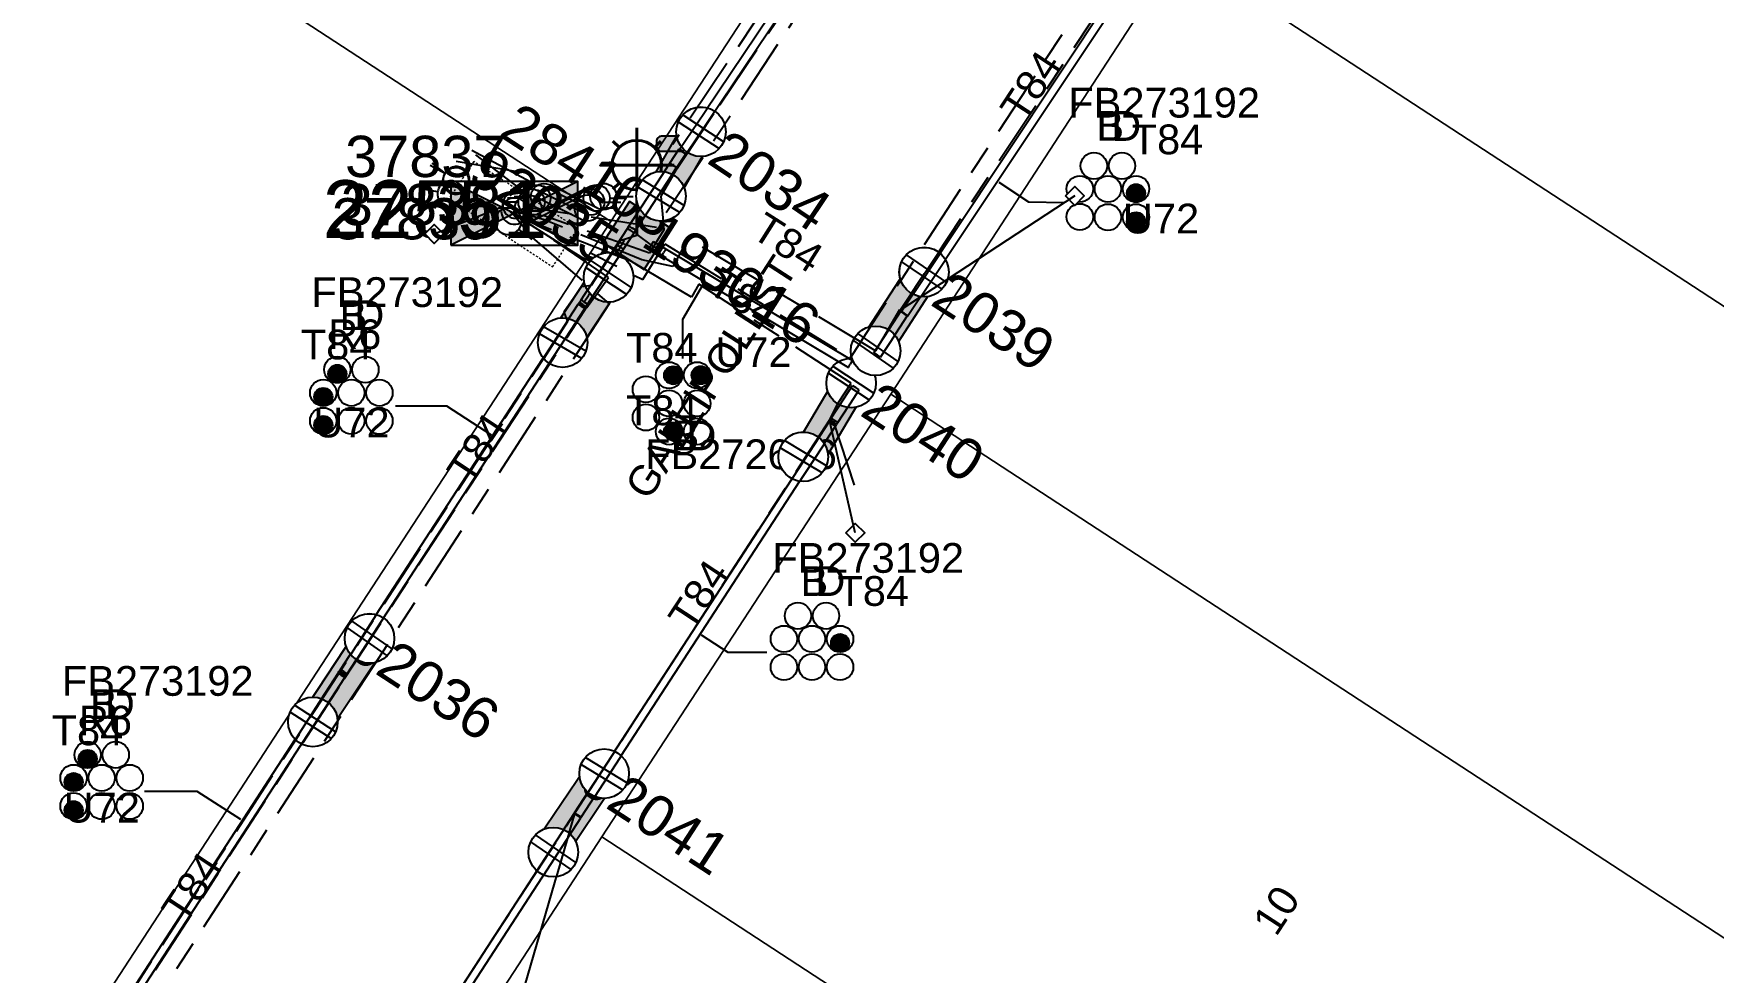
# Model space of a CAD drawing. Header units: metres. Extents: x 0 to 294317, y 0 to 6233398.
# Drawn here: x 293344.6 to 293446.3, y 6231552.4 to 6231609.2 of the extents above; entities that cross this region are included whole.
import ezdxf
from ezdxf.enums import TextEntityAlignment as Align

# ---------------------------------------------------------------- set-up
doc = ezdxf.new("R2010")
doc.units = ezdxf.units.M
for name, pattern in [('Cable Exist UG', [8.2, 4, -1.2, 1.8, -1.2]), ('HIDDEN', [0.375, 0.25, -0.125]), ('HIDDEN2', [0.1875, 0.125, -0.0625])]:
    doc.linetypes.add(name, pattern=pattern)
doc.layers.get('0').update_dxf_attribs({"color": 6})
for name, color, linetype in [('_User Miscellaneous2', 7, 'Continuous'), ('Duct_SP_EXT', 7, 'Continuous'), ('Equip_HV_EXT', 7, 'Continuous'), ('Equip_LV_EXT', 7, 'Continuous'), ('Equip_SL_EXT', 7, 'Continuous'), ('Equip_SP_SL_EXT', 7, 'Continuous'), ('Mains_HV_EXT', 7, 'Continuous'), ('Mains_LV_EXT', 7, 'Continuous'), ('Mains_SL_EXT', 7, 'Continuous'), ('Services_SP_EXT', 7, 'Continuous'), ('Sub_SP_EXT', 7, 'Continuous'), ('SupportsUG_SP_LV_EXT', 7, 'Continuous'), ('SupportsUG_SP_LV_SL_EXT', 7, 'Continuous'), ('Trench_SP_EXT', 7, 'Continuous')]:
    doc.layers.add(name, color=color, linetype=linetype)
for name, color, linetype, lineweight in [('Cadastre Buildings_SP_EXT', 9, 'Continuous', 5), ('Cadastre Land Parcels_SP_EXT', 9, 'Continuous', 5), ('Cadastre Other Property_SP_EXT', 9, 'HIDDEN', 5), ('Cadastre Roads_SP_EXT', 9, 'Continuous', 5)]:
    doc.layers.add(name, color=color, linetype=linetype, lineweight=lineweight)
doc.styles.add('COLUMN_LABEL', font='arial.ttf')
doc.styles.add('iecARIAL', font='arial.ttf', dxfattribs={"height": 2})
doc.styles.add('POLE_LABEL', font='arial.ttf')
doc.styles.get("Standard").update_dxf_attribs({"font": 'arial.ttf'})
doc.styles.add('SWITCH_LABEL', font='arial.ttf', dxfattribs={"height": 2.5})

# ---------------------------------------------------------------- blocks, each defined once
blk = doc.blocks.new('SUB_PADMOUNT_EXT')
for points in [[(0, 0), (-3.84, 1.92), (-3.84, -1.92)], [(0, 0), (3.84, 1.92), (3.84, -1.92)]]:
    blk.add_hatch(color=256).paths.add_polyline_path(points)
for p, q in [((3.84, 1.92), (-3.84, -1.92)), ((-3.84, 1.92), (3.84, -1.92))]:
    blk.add_line(p, q)
blk.add_lwpolyline([(-3.84, -1.92), (3.84, -1.92), (3.84, 1.92), (-3.84, 1.92)], close=True)
for tag, height, flags, p in [('ASSET_NUM', 3.5, 8, (2, 2)), ('STREET_CODE', 0.2, 9, (1.5, 0)), ('CONSTRUCTED_VOLTAGE', 0.2, 9, (1.5, -0.2)), ('OPERATING_VOLTAGE', 0.2, 9, (1.5, -0.6)), ('ORIENTATION', 0.2, 9, (1.5, -0.8)), ('OWNED_BY', 0.2, 9, (1.5, -1)), ('NO_PHASES', 0.2, 9, (1.5, -0.4)), ('OPERATED_BY', 0.2, 9, (1.5, -1.2)), ('SECONDARY_VOLTAGE', 0.2, 9, (1.5, -1.6)), ('STATE', 0.2, 9, (1.5, -1.8)), ('MAINTAINED_BY', 0.2, 9, (1.5, -1.4)), ('PARENT', 0.2, 9, (1.5, -2)), ('SUBSTATION_TYPE', 0.2, 9, (1.5, -2.2)), ('STREETNAME', 0.2, 9, (1.5, -3)), ('USAGE', 0.2, 9, (1.5, -2.4)), ('LEGEND', 0.2, 9, (1.5, -2.6)), ('LOCATION', 0.2, 9, (1.5, -2.8)), ('SUBURB', 0.2, 9, (1.5, -3.2)), ('Z', 0.2, 1, (1.5, -3.6)), ('NOTES', 0.2, 9, (1.5, -3.4))]:
    blk.add_attdef(tag, text='', height=height, dxfattribs=dict(flags=flags)).set_placement(p, align=Align.MIDDLE_LEFT)
blk = doc.blocks.new('COLUMN_EXT')
blk.add_hatch(color=256).paths.add_polyline_path([(-1.49, 1.48), (-1.49, -1.49), (1.48, -1.49), (1.48, 1.48)])
blk.add_lwpolyline([(-1.49, -1.49), (1.48, -1.49), (1.48, 1.48), (-1.49, 1.48)], close=True)
for tag, height, style, flags, p in [('ASSET_NUM', 2.5, 'COLUMN_LABEL', 8, (2, 2)), ('STRUCTURE_PLANT_NUMBER', 0.2, 'POLE_LABEL', 9, (1.81, 0.03)), ('STREET_CODE', 0.2, 'COLUMN_LABEL', 9, (1.81, -0.2))]:
    blk.add_attdef(tag, text='', height=height, dxfattribs=dict(style=style, flags=flags)).set_placement(p, align=Align.MIDDLE_LEFT)
at = {"flags": 9}
for tag, p in [('COLUMN_TYPE', (1.81, -0.4)), ('OWNED_BY', (1.81, -0.6)), ('STATE', (1.81, -0.8)), ('USAGE', (1.81, -1)), ('STREETNAME', (1.81, -1.6)), ('SUBURB', (1.81, -1.8)), ('LEGEND', (1.81, -1.2)), ('LOCATION', (1.81, -1.4)), ('NOTES', (1.81, -2))]:
    blk.add_attdef(tag, text='', height=0.2, dxfattribs=at).set_placement(p, align=Align.MIDDLE_LEFT)
at = {"flags": 1}
blk.add_attdef('Z', (1.81, -2.35), '', height=0.2, dxfattribs=at)
blk = doc.blocks.new('PILLAR_EXT')
blk.add_hatch(color=256).paths.add_polyline_path([(-2.475, 0.99), (-2.475, -0.99), (2.475, -0.99), (2.475, 0.99)])
blk.add_lwpolyline([(-2.475, -0.99), (2.475, -0.99), (2.475, 0.99), (-2.475, 0.99)], close=True)
at = {"style": 'iecARIAL', "flags": 8}
blk.add_attdef('ASSET_NUM', (1.5, 3.5), '', height=2.5, dxfattribs=at)
for tag, p, flags in [('OWNED_BY', (0, -0.2), 9), ('STATE', (0, -0.4), 9), ('SUPPORT_TYPE', (0, -0.6), 9), ('USAGE', (0, -0.8), 9), ('LEGEND', (0, -1), 9), ('LOCATION', (0, -1.2), 9), ('STREETNAME', (0, -1.8), 9), ('SUBURB', (0, -2), 1), ('NOTES', (0, -1.4), 9), ('PARENT', (0, -1.6), 9)]:
    blk.add_attdef(tag, p, '', height=0.2, dxfattribs=dict(flags=flags))
blk = doc.blocks.new('DUCT_EXT')
blk.add_circle((0, 0.8), 0.8)
at = {"flags": 1}
blk.add_attdef('Z', (0, 0), '', height=0.2, dxfattribs=at)
at = {"flags": 9}
for tag, p in [('DUCT_CODE', (0, 0)), ('XSECT_TYPE', (0, -0.2)), ('STATE', (0, -0.6)), ('FB_REFERENCE', (0, -0.4)), ('NOTES', (0, -0.8))]:
    blk.add_attdef(tag, text='', height=0.2, dxfattribs=at).set_placement(p, align=Align.MIDDLE_LEFT)
blk = doc.blocks.new('SL_LANTERN_EXT')
at = {"lineweight": 40}
for p, q in [((0, 1.97), (0, 6.47)), ((-1.46, 5.68), (-1.06, 5.28)), ((1.46, 5.68), (1.06, 5.28)), ((-2.25, 4.22), (2.25, 4.22)), ((-1.46, 2.76), (-1.06, 3.16)), ((1.46, 2.76), (1.06, 3.16)), ((0, 0), (0, 2.72))]:
    blk.add_line(p, q, dxfattribs=at)
blk.add_circle((0, 4.22), 1.5, dxfattribs=at)
at = {"style": 'iecARIAL', "flags": 8}
blk.add_attdef('ASSET_NUM', (1.5, 1.5), '', height=2.5, dxfattribs=at)
for tag, p, height, flags in [('CONSTRUCTED_VOLTAGE', (0.98, -0.65), 0.2, 9), ('CONTROL_TYPE', (0.98, -0.85), 0.2, 9), ('LANTERN_PURPOSE', (0.98, -1.05), 0.2, 9), ('LNUMBER', (2.18, -3.25), 2.5, 8), ('OPERATING_VOLTAGE', (0.98, -1.65), 0.2, 9), ('ORIENTATION', (0.98, -1.85), 0.2, 9), ('OWNED_BY', (0.98, -2.05), 0.2, 9), ('LANTERN_TYPE', (0.98, -1.25), 0.2, 9), ('NO_PHASES', (0.98, -1.45), 0.2, 9), ('STATE', (0.98, -2.25), 0.2, 9), ('USAGE', (0.98, -2.45), 0.2, 9), ('CEXIST', (0.98, -2.65), 0.2, 9), ('CNEW', (0.98, -2.85), 0.2, 9), ('CNUMBER', (0.98, -3.05), 0.2, 9), ('CREMOVE', (0.98, -3.25), 0.2, 9), ('CREPLACE', (0.98, -3.45), 0.2, 9), ('LKINGHEIGHT', (0.98, -3.65), 0.2, 9), ('LBRACKET', (0.98, -3.85), 0.2, 9), ('LBRACKETVOCAB', (0.98, -4.05), 0.2, 9), ('LCATEGORY', (0.98, -4.25), 0.2, 9), ('LCHARGE1', (0.98, -4.45), 0.2, 9), ('LCHARGE1PERCENT', (0.98, -4.65), 0.2, 9), ('LCHARGE2', (0.98, -4.85), 0.2, 9), ('LCHARGE2PERCENT', (0.98, -5.05), 0.2, 9), ('LCHARGE3', (0.98, -5.25), 0.2, 9), ('LCHARGE3PERCENT', (0.98, -5.45), 0.2, 9), ('LEXIST', (0.98, -5.65), 0.2, 9), ('LLAMP', (0.98, -5.85), 0.2, 9), ('LLAMPVOCAB', (0.98, -6.05), 0.2, 9), ('LMAST', (0.98, -6.25), 0.2, 9), ('LMASTVOCAB', (0.98, -6.45), 0.2, 9), ('LNEW', (0.98, -6.65), 0.2, 9), ('LANTNUMBER', (0.98, -6.85), 0.2, 9), ('LOUTREACH', (0.98, -7.25), 0.2, 9), ('LOUTREACHVOCAB', (0.98, -7.45), 0.2, 9), ('LRATECODE', (0.98, -7.65), 0.2, 9), ('LREMOVE', (0.98, -7.85), 0.2, 9), ('LREPLACE', (0.98, -8.05), 0.2, 9), ('LTYPE', (0.98, -8.25), 0.2, 9), ('STREETNAME', (0.98, -9.25), 0.2, 9), ('LTYPEVOCAB', (0.98, -8.45), 0.2, 9), ('LEGEND', (0.98, -8.65), 0.2, 9), ('LOCATION', (0.98, -8.85), 0.2, 9), ('NOTES', (0.98, -9.05), 0.2, 9), ('SUBURB', (0.98, -9.45), 0.2, 1)]:
    blk.add_attdef(tag, p, '', height=height, dxfattribs=dict(flags=flags))
blk = doc.blocks.new('CCP_EXT')
at = {"flags": 9}
for tag, p in [('STATE', (0, -1.8)), ('USAGE', (0, -1.2)), ('LEGEND', (0, -1.4)), ('LIFE_SUPPORT', (0, -1.6)), ('NOTES', (0, -2))]:
    blk.add_attdef(tag, text='', height=0.2, dxfattribs=at).set_placement(p, align=Align.MIDDLE_LEFT)
blk.add_wipeout([(0, 0.57), (0.57, 0), (0, -0.57), (-0.57, 0)])
blk.add_lwpolyline([(-0.57, 0), (0, 0.57), (0.57, 0), (0, -0.57), (-0.57, 0)])
at = {"flags": 1}
blk.add_attdef('Z', (0, 0), '', height=0.2, dxfattribs=at)
at = {"flags": 9}
for tag, p in [('CCP_TYPE', (0, 0)), ('CONSTRUCTED_VOLTAGE', (0, -0.2)), ('OPERATING_VOLTAGE', (0, -0.6)), ('ORIENTATION', (0, -0.8)), ('OWNED_BY', (0, -1)), ('NO_PHASES', (0, -0.4))]:
    blk.add_attdef(tag, text='', height=0.2, dxfattribs=at).set_placement(p, align=Align.MIDDLE_LEFT)
blk = doc.blocks.new('SL_STJ_EXT')
h = blk.add_hatch(color=256)
edge = h.paths.add_edge_path()
edge.add_ellipse((-0.59, 0.13), major_axis=(0.226, 0.226), ratio=1, start_angle=45, end_angle=135)
edge.add_line((-0.91, 0.13), (-0.91, -0.13))
edge.add_ellipse((-0.59, -0.13), major_axis=(0.226, 0.226), ratio=1, start_angle=135, end_angle=225)
edge.add_line((-0.59, -0.45), (0.59, -0.45))
edge.add_ellipse((0.59, -0.13), major_axis=(-0.226, 0.226), ratio=1, start_angle=135, end_angle=225)
edge.add_line((0.91, -0.13), (0.91, 0.13))
edge.add_ellipse((0.59, 0.13), major_axis=(-0.226, 0.226), ratio=1, start_angle=225, end_angle=315)
edge.add_line((0.59, 0.45), (-0.59, 0.45))
blk.add_lwpolyline([(-0.91, 0.13), (-0.91, -0.13, 0.414214), (-0.59, -0.45), (0.59, -0.45, 0.414214), (0.91, -0.13), (0.91, 0.13, 0.414214), (0.59, 0.45), (-0.59, 0.45, 0.414214)], format="xyb", close=True)
at = {"flags": 1}
blk.add_attdef('Z', (0, 0), '', height=0.2, dxfattribs=at)
at = {"flags": 9}
for tag, p in [('ORIENTATION', (0, 0)), ('USAGE', (0, -0.2)), ('LEGEND', (0, -0.4)), ('NOTES', (0, -0.6))]:
    blk.add_attdef(tag, text='', height=0.2, dxfattribs=at).set_placement(p, align=Align.MIDDLE_LEFT)
blk = doc.blocks.new('LV_UG_LINKS_CLOSED_EXT')
blk.add_wipeout([(-1.06, 1.06), (-1.18, 0.92), (-1.29, 0.76), (-1.37, 0.59), (-1.43, 0.42), (-1.48, 0.23), (-1.49, 0.05), (-1.49, -0.14), (-1.46, -0.33), (-1.41, -0.51), (-1.33, -0.68), (-1.24, -0.84), (-1.12, -0.99), (-0.99, -1.12), (-0.84, -1.24), (-0.68, -1.33), (-0.51, -1.41), (-0.33, -1.46), (-0.14, -1.49), (0.05, -1.49), (0.23, -1.48), (0.42, -1.43), (0.59, -1.37), (0.76, -1.29), (0.92, -1.18), (1.06, -1.06), (1.18, -0.92), (1.29, -0.76), (1.37, -0.59), (1.43, -0.42), (1.48, -0.23), (1.49, -0.05), (1.49, 0.14), (1.46, 0.33), (1.41, 0.51), (1.33, 0.68), (1.24, 0.84), (1.12, 0.99), (0.99, 1.12), (0.84, 1.24), (0.68, 1.33), (0.51, 1.41), (0.33, 1.46), (0.14, 1.49), (-0.05, 1.49), (-0.23, 1.48), (-0.42, 1.43), (-0.59, 1.37), (-0.76, 1.29), (-0.92, 1.18)])
for p, q in [((-0.25, -1.48), (-0.25, 1.48)), ((0.25, -1.48), (0.25, 1.48))]:
    blk.add_line(p, q)
blk.add_circle((0, 0), 1.5)
at = {"flags": 9}
for tag, p in [('ACTUAL_STATUS', (0, 0)), ('CONSTRUCTED_VOLTAGE', (0, -0.2)), ('OPERATING_VOLTAGE', (0, -0.6)), ('ORIENTATION', (0, -0.8)), ('STATE', (0, -1)), ('NO_PHASES', (0, -0.4)), ('SWITCH_TYPE', (0, -1.2)), ('USAGE', (0, -1.4)), ('NOTES', (0, -1.6))]:
    blk.add_attdef(tag, text='', height=0.2, dxfattribs=at).set_placement(p, align=Align.MIDDLE_LEFT)
at = {"flags": 1}
blk.add_attdef('Z', (0, 0), '', height=0.2, dxfattribs=at)
blk = doc.blocks.new('LV_UG_DFUSE_CLOSED_EXT')
for points in [[(1, 0), (0, 0)], [(5.04, 0.73), (2.16, -0.72)], [(5.05, -0.71), (2.16, 0.72)], [(6.2, 0.01), (7.2, 0.01)]]:
    blk.add_lwpolyline(points)
for centre in [(1.8, 0), (5.4, 0.01)]:
    blk.add_circle(centre, 0.8)
at = {"flags": 9}
for tag, p in [('ACTUAL_STATUS', (0, 0)), ('CONSTRUCTED_VOLTAGE', (0, -0.2)), ('OPERATING_VOLTAGE', (0, -0.6)), ('ORIENTATION', (0, -0.8)), ('STATE', (0, -1)), ('NO_PHASES', (0, -0.4)), ('SWITCH_TYPE', (0, -1.2)), ('USAGE', (0, -1.4)), ('NOTES', (0, -1.6))]:
    blk.add_attdef(tag, text='', height=0.2, dxfattribs=at).set_placement(p, align=Align.MIDDLE_LEFT)
at = {"flags": 1}
blk.add_attdef('Z', (0, 0), '', height=0.2, dxfattribs=at)
blk = doc.blocks.new('SWG_HOLEC_SU_EXT')
blk.add_line((1.8, -2), (5.8, -2))
for points in [[(1, 0), (0, 0)], [(6.6, 0), (7.6, 0)]]:
    blk.add_lwpolyline(points)
for points in [[(1.8, -0.8, 1), (1.8, 0.8, 1)], [(5.8, -0.8, 1), (5.8, 0.8, 1)]]:
    blk.add_lwpolyline(points, format="xyb", close=True)
at = {"style": 'SWITCH_LABEL', "flags": 8}
blk.add_attdef('ASSET_NUM', text='', height=2.5, rotation=179.9544, dxfattribs=at).set_placement((-2.4, 0), align=Align.MIDDLE_LEFT)
at = {"flags": 1}
blk.add_attdef('Z', (0, 0), '', height=0.2, dxfattribs=at)
at = {"flags": 9}
for tag, p in [('ACTUAL_STATUS', (0, -0.4)), ('CONSTRUCTED_VOLTAGE', (0, -0.6)), ('OPERATING_VOLTAGE', (0, -1)), ('NO_PHASES', (0, -0.8)), ('ORIENTATION', (0, -1.2)), ('OWNED_BY', (0, -1.4)), ('STATE', (0, -1.8)), ('SWITCH_TYPE', (0, -2)), ('PARENT', (0, -1.6)), ('STREETNAME', (0, -2.6)), ('SUBURB', (0, -2.8)), ('USAGE', (0, -2.2)), ('LOCATION', (0, -2.4)), ('NOTES', (0, -3))]:
    blk.add_attdef(tag, text='', height=0.2, dxfattribs=at).set_placement(p, align=Align.MIDDLE_LEFT)
at = {"style": 'SWITCH_LABEL', "flags": 9}
blk.add_attdef('STREET_CODE', text='', height=0.2, dxfattribs=at).set_placement((0, -0.2), align=Align.MIDDLE_LEFT)
blk = doc.blocks.new('CABLE_LARGE_EXT')
h = blk.add_hatch(color=256)
edge = h.paths.add_edge_path()
edge.add_arc((0, 0.55), 0.55, 0, 360)
blk.add_circle((0, 0.55), 0.55)
at = {"flags": 1}
blk.add_attdef('Z', (0, 0), '', height=0.2, dxfattribs=at)
at = {"flags": 9}
for tag, p in [('COND_CODE', (0, 0)), ('STATE', (0, -0.4)), ('XSECT_SIZE', (0, -0.6)), ('FB_REFERENCE', (0, -0.2)), ('NOTES', (0, -0.8))]:
    blk.add_attdef(tag, text='', height=0.2, dxfattribs=at).set_placement(p, align=Align.MIDDLE_LEFT)

msp = doc.modelspace()

# ---------------------------------------------------------------- linework, layer by layer
at = {"layer": 'Cadastre Buildings_SP_EXT', "linetype": 'Continuous'}
msp.add_lwpolyline([(293361.51, 6231533.82), (293413.85, 6231499.67), (293419.86, 6231508.88), (293431.33, 6231526.47), (293378.99, 6231560.63), (293361.51, 6231533.82)], close=True, dxfattribs=at)
at = {"layer": 'Cadastre Land Parcels_SP_EXT', "linetype": 'Continuous'}
msp.add_lwpolyline([(293268.5, 6231736.29), (293220.91, 6231663.33), (293309.79, 6231605.38), (293327.15, 6231632.02), (293379.54, 6231597.86), (293397.02, 6231624.66), (293344.63, 6231658.82), (293344.63, 6231658.82), (293371.87, 6231700.6)], dxfattribs=at)
for points in [[(293493.78, 6231622.19), (293451.49, 6231649.78), (293434.88, 6231646.29), (293413.96, 6231614.23), (293466.3, 6231580.07), (293493.78, 6231622.19)], [(293292.2, 6231578.41), (293344.57, 6231544.26), (293362.05, 6231571.06), (293379.54, 6231597.86), (293327.15, 6231632.02), (293309.79, 6231605.38), (293292.2, 6231578.41)], [(293378.99, 6231560.63), (293431.33, 6231526.47), (293443.35, 6231544.9), (293448.82, 6231553.27), (293396.48, 6231587.42), (293378.99, 6231560.63)]]:
    msp.add_lwpolyline(points, close=True, dxfattribs=at)
at = {"layer": 'Duct_SP_EXT'}
for p, q in [((293382.1, 6231596.65), (293382.88, 6231596.19)), ((293382.63, 6231595.77), (293382.75, 6231595.98)), ((293382.63, 6231595.77), (293382.75, 6231595.98)), ((293382.88, 6231596.19), (293382.75, 6231595.98)), ((293382.88, 6231596.19), (293382.75, 6231595.98))]:
    msp.add_line(p, q, dxfattribs=at)
for points in [[(293383.89, 6231589.58), (293383.89, 6231591.96), (293385.15, 6231594.09)], [(293366.5, 6231586.72), (293369.58, 6231586.72), (293372.29, 6231584.96)], [(293388.98, 6231571.78), (293386.63, 6231571.78), (293385.02, 6231572.83)], [(293351.32, 6231563.4), (293354.48, 6231563.4), (293357.13, 6231561.7)]]:
    msp.add_lwpolyline(points, dxfattribs=at)
at = {"layer": 'Trench_SP_EXT', "linetype": 'Cable Exist UG'}
for points in [[(293373.44, 6231598.45), (293377.7, 6231595.75), (293377.7, 6231595.75, -0.372459), (293378.18, 6231593.37), (293378.18, 6231593.37), (293377.93, 6231592.99)], [(293376.79, 6231596.3), (293377.7, 6231595.75), (293377.7, 6231595.75, 0.451865), (293380.16, 6231596.42), (293380.16, 6231596.42), (293380.28, 6231596.6), (293380.36, 6231596.73)], [(293393.61, 6231589.49), (293394.03, 6231589.24), (293394.03, 6231589.24, 0.379335), (293395.62, 6231589.73), (293395.62, 6231589.73), (293395.81, 6231590.03), (293395.9, 6231590.16)], [(293394.17, 6231587.5), (293394.37, 6231587.81), (293394.37, 6231587.81, 0.391291), (293393.99, 6231589.27), (293393.99, 6231589.27), (293393.61, 6231589.49)]]:
    msp.add_lwpolyline(points, format="xyb", dxfattribs=at)
for points in [[(293381.1, 6231597.07), (293381.98, 6231596.44), (293382.33, 6231596.24)], [(293393.01, 6231585.72), (293394.5, 6231581.16)]]:
    msp.add_lwpolyline(points, dxfattribs=at)

# ---------------------------------------------------------------- block references
at = {"layer": 'Duct_SP_EXT'}
for name, p in [('DUCT_EXT', (293408.77, 6231600.43)), ('DUCT_EXT', (293410.47, 6231600.43)), ('DUCT_EXT', (293407.92, 6231599.03)), ('DUCT_EXT', (293409.62, 6231599.03)), ('DUCT_EXT', (293411.32, 6231599.03)), ('CABLE_LARGE_EXT', (293411.32, 6231599.03)), ('DUCT_EXT', (293407.92, 6231597.34)), ('DUCT_EXT', (293409.62, 6231597.32)), ('DUCT_EXT', (293411.32, 6231597.32)), ('CABLE_LARGE_EXT', (293411.32, 6231597.32)), ('DUCT_EXT', (293362.98, 6231588.1)), ('DUCT_EXT', (293364.68, 6231588.1)), ('CABLE_LARGE_EXT', (293362.98, 6231588.1)), ('DUCT_EXT', (293362.13, 6231586.7)), ('CABLE_LARGE_EXT', (293362.13, 6231586.7)), ('DUCT_EXT', (293363.83, 6231586.7)), ('DUCT_EXT', (293365.53, 6231586.7)), ('DUCT_EXT', (293362.13, 6231585)), ('DUCT_EXT', (293363.83, 6231585)), ('DUCT_EXT', (293365.53, 6231585)), ('CABLE_LARGE_EXT', (293362.13, 6231585)), ('DUCT_EXT', (293390.86, 6231573.21)), ('DUCT_EXT', (293392.56, 6231573.21)), ('DUCT_EXT', (293390.01, 6231571.81)), ('DUCT_EXT', (293391.71, 6231571.81)), ('DUCT_EXT', (293393.41, 6231571.81)), ('CABLE_LARGE_EXT', (293393.41, 6231571.81)), ('DUCT_EXT', (293390.01, 6231570.11)), ('DUCT_EXT', (293391.71, 6231570.11)), ('DUCT_EXT', (293393.41, 6231570.11)), ('DUCT_EXT', (293347.87, 6231564.8)), ('DUCT_EXT', (293349.57, 6231564.8)), ('CABLE_LARGE_EXT', (293347.87, 6231564.8)), ('DUCT_EXT', (293347.02, 6231563.4)), ('CABLE_LARGE_EXT', (293347.02, 6231563.4)), ('DUCT_EXT', (293348.72, 6231563.4)), ('DUCT_EXT', (293350.42, 6231563.4)), ('DUCT_EXT', (293347.02, 6231561.7)), ('DUCT_EXT', (293348.72, 6231561.7)), ('DUCT_EXT', (293350.42, 6231561.7)), ('CABLE_LARGE_EXT', (293347.02, 6231561.7))]:
    msp.add_blockref(name, p, dxfattribs=at)
at = {"layer": 'Duct_SP_EXT', "rotation": 90}
for name, p in [('DUCT_EXT', (293383.86, 6231588.56)), ('CABLE_LARGE_EXT', (293383.86, 6231588.56)), ('DUCT_EXT', (293385.56, 6231588.56)), ('CABLE_LARGE_EXT', (293385.52, 6231588.57)), ('DUCT_EXT', (293382.46, 6231587.71)), ('DUCT_EXT', (293383.86, 6231586.86)), ('DUCT_EXT', (293385.56, 6231586.86)), ('DUCT_EXT', (293382.46, 6231586.01)), ('DUCT_EXT', (293383.86, 6231585.16)), ('CABLE_LARGE_EXT', (293383.86, 6231585.16)), ('DUCT_EXT', (293385.56, 6231585.16))]:
    msp.add_blockref(name, p, dxfattribs=at)
at = {"layer": 'Equip_LV_EXT'}
msp.add_blockref('LV_UG_DFUSE_CLOSED_EXT', (293372.73, 6231598.67), dxfattribs=at)
at = {"layer": 'Equip_SL_EXT'}
msp.add_blockref('SL_STJ_EXT', (293383.2, 6231602.57), dxfattribs=at)
at = {"layer": 'Equip_SP_SL_EXT'}
ref = msp.add_blockref('SL_LANTERN_EXT', (293381.11, 6231597.05), dxfattribs=at)
ref.add_attrib('ASSET_NUM', '193016', dxfattribs={"layer": '0', "height": 2.5, "rotation": 327.6644, "style": 'iecARIAL'}).set_placement((293382.61, 6231598.55), align=Align.TOP_LEFT)
at = {"layer": 'Sub_SP_EXT'}
ref = msp.add_blockref('SUB_PADMOUNT_EXT', (293373.69, 6231598.36), dxfattribs=at)
ref.add_attrib('ASSET_NUM', '22551', dxfattribs={"layer": '0', "height": 3.5}).set_placement((293375.69, 6231598.61), align=Align.MIDDLE_RIGHT)
at = {"layer": 'SupportsUG_SP_LV_EXT'}
ref = msp.add_blockref('PILLAR_EXT', (293383.54, 6231601.11), dxfattribs=dict(at, rotation=60.21992320604358))
ref.add_attrib('ASSET_NUM', '92034', dxfattribs={"layer": '0', "height": 2.5, "rotation": 326.1719, "style": 'iecARIAL'}).set_placement((293385.04, 6231604.61), align=Align.TOP_LEFT)
ref = msp.add_blockref('PILLAR_EXT', (293378.09, 6231592.65), dxfattribs=dict(at, rotation=56.64893338847886))
ref.add_attrib('ASSET_NUM', '92035', dxfattribs={"layer": '0', "height": 2.5, "rotation": 327.0783, "style": 'iecARIAL'}).set_placement((293379.59, 6231596.15), align=Align.MIDDLE_RIGHT)
ref = msp.add_blockref('PILLAR_EXT', (293397.01, 6231592.52), dxfattribs=dict(at, rotation=57.03405449888915))
ref.add_attrib('ASSET_NUM', '92039', dxfattribs={"layer": '0', "height": 2.5, "rotation": 327.1596, "style": 'iecARIAL'}).set_placement((293398.51, 6231596.02), align=Align.TOP_LEFT)
ref = msp.add_blockref('PILLAR_EXT', (293392.76, 6231585.84), dxfattribs=dict(at, rotation=59.37543385760299))
ref.add_attrib('ASSET_NUM', '92040', dxfattribs={"layer": '0', "height": 2.5, "rotation": 326.9761, "style": 'iecARIAL'}).set_placement((293394.26, 6231589.34), align=Align.TOP_LEFT)
ref = msp.add_blockref('PILLAR_EXT', (293363.42, 6231570.22), dxfattribs=dict(at, rotation=56.49283905100076))
ref.add_attrib('ASSET_NUM', '92036', dxfattribs={"layer": '0', "height": 2.5, "rotation": 326.8738, "style": 'iecARIAL'}).set_placement((293364.92, 6231573.72), align=Align.TOP_LEFT)
ref = msp.add_blockref('PILLAR_EXT', (293377.37, 6231562.1), dxfattribs=dict(at, rotation=55.99527835311954))
ref.add_attrib('ASSET_NUM', '92041', dxfattribs={"layer": '0', "height": 2.5, "rotation": 326.9479, "style": 'iecARIAL'}).set_placement((293378.87, 6231565.6), align=Align.TOP_LEFT)
at = {"layer": 'SupportsUG_SP_LV_SL_EXT'}
ref = msp.add_blockref('COLUMN_EXT', (293381.11, 6231597.02), dxfattribs=dict(at, rotation=327.2007285687376))
ref.add_attrib('ASSET_NUM', '284103', dxfattribs={"layer": '0', "height": 2.5, "rotation": 326.9483, "style": 'COLUMN_LABEL'}).set_placement((293383.11, 6231597.77), align=Align.MIDDLE_RIGHT)

# ---------------------------------------------------------------- texts
at = {"layer": '_User Miscellaneous2'}
for s, p in [('FB273192', (293407.22, 6231604.15)), ('B', (293408.92, 6231602.75)), ('D', (293409.82, 6231602.74)), ('T84', (293411.06, 6231601.93)), ('U72', (293410.53, 6231597.14)), ('FB273192', (293361.41, 6231592.69)), ('B', (293363.11, 6231591.29)), ('D', (293364.01, 6231591.29)), ('R6', (293362.43, 6231590.14)), ('T84', (293360.77, 6231589.52)), ('T84', (293380.45, 6231589.32)), ('U72', (293385.86, 6231589.06)), ('U72', (293361.53, 6231584.8)), ('T84', (293380.45, 6231585.54)), ('B', (293383.21, 6231584.02)), ('D', (293384.11, 6231584.02)), ('FB272666', (293381.61, 6231582.88)), ('FB273192', (293389.31, 6231576.61)), ('B', (293391.01, 6231575.21)), ('D', (293391.91, 6231575.21)), ('T84', (293393.25, 6231574.61)), ('FB273192', (293346.31, 6231569.17)), ('B', (293348.01, 6231567.77)), ('D', (293348.91, 6231567.77)), ('R6', (293347.34, 6231566.77)), ('T84', (293345.69, 6231566.18)), ('U72', (293346.42, 6231561.5))]:
    msp.add_text(s, height=1.8, dxfattribs=at).set_placement(p)
at = {"layer": 'Cadastre Land Parcels_SP_EXT'}
msp.add_text('10', height=1.8, rotation=56.94, dxfattribs=at).set_placement((293419.8, 6231554.54))
at = {"layer": 'Cadastre Roads_SP_EXT'}
msp.add_text('GALLIPOLI ST', height=1.8, rotation=57.1547, dxfattribs=at).set_placement((293381.81, 6231580.91))
at = {"layer": 'Mains_LV_EXT'}
for rotation, p in [(56.7698, (293404.51, 6231603.76)), (327.621, (293387.94, 6231596.98)), (327.5198, (293385.28, 6231593.65)), (56.5477, (293371.02, 6231581.82)), (56.6661, (293384.42, 6231572.97)), (56.5477, (293353.75, 6231555.28))]:
    msp.add_text('T84', height=1.8, rotation=rotation, dxfattribs=at).set_placement(p)

# ---------------------------------------------------------------- next in the draw order: block references
at = {"layer": 'Services_SP_EXT'}
for p in [(293407.62, 6231599.41), (293368.84, 6231597.11), (293394.33, 6231579.03)]:
    msp.add_blockref('CCP_EXT', p, dxfattribs=at)

# ---------------------------------------------------------------- next in the draw order: linework, layer by layer
at = {"layer": 'Cadastre Buildings_SP_EXT', "linetype": 'Continuous'}
msp.add_lwpolyline([(293396.48, 6231587.42), (293448.82, 6231553.27), (293466.3, 6231580.07), (293413.96, 6231614.23), (293396.48, 6231587.42)], close=True, dxfattribs=at)
at = {"layer": 'Cadastre Other Property_SP_EXT', "linetype": 'HIDDEN2'}
msp.add_lwpolyline([(293377.54, 6231597.43), (293371.24, 6231601.49), (293369.75, 6231599.26), (293376.01, 6231595.12), (293377.54, 6231597.43)], close=True, dxfattribs=at)
at = {"layer": 'Cadastre Roads_SP_EXT', "linetype": 'Continuous'}
msp.add_lwpolyline([(293451.49, 6231649.78), (293451.23, 6231649.95), (293435.37, 6231660.12), (293414.54, 6231673.47), (293418.11, 6231656.98), (293397.02, 6231624.66), (293379.54, 6231597.86), (293362.05, 6231571.06), (293344.57, 6231544.26), (293327.08, 6231517.46), (293306.49, 6231485.89), (293313.79, 6231481.18), (293323.2, 6231475.11), (293344.02, 6231507.03), (293361.51, 6231533.82), (293378.99, 6231560.63), (293396.48, 6231587.42), (293413.96, 6231614.23), (293434.88, 6231646.29), (293451.49, 6231649.78)], close=True, dxfattribs=at)
at = {"layer": 'Duct_SP_EXT'}
msp.add_lwpolyline([(293406.96, 6231599), (293404.84, 6231599.03), (293403.04, 6231600.22)], dxfattribs=at)
at = {"layer": 'Services_SP_EXT'}
msp.add_lwpolyline([(293368.84, 6231597.11), (293372.73, 6231598.67)], dxfattribs=at)

# ---------------------------------------------------------------- next in the draw order: block references
at = {"layer": 'Equip_HV_EXT'}
ref = msp.add_blockref('SWG_HOLEC_SU_EXT', (293374.76, 6231596.78), dxfattribs=dict(at, rotation=142.5804110774447))
ref.add_attrib('ASSET_NUM', '37839', dxfattribs={"layer": '0', "height": 2.5, "style": 'SWITCH_LABEL'}).set_placement((293372.36, 6231598.03), align=Align.MIDDLE_RIGHT)
ref = msp.add_blockref('SWG_HOLEC_SU_EXT', (293375.29, 6231597.64), dxfattribs=dict(at, rotation=151.6992442009966))
ref.add_attrib('ASSET_NUM', '37838', dxfattribs={"layer": '0', "height": 2.5, "style": 'SWITCH_LABEL'}).set_placement((293372.9, 6231598.89), align=Align.MIDDLE_RIGHT)
ref = msp.add_blockref('SWG_HOLEC_SU_EXT', (293375.56, 6231598.55), dxfattribs=dict(at, rotation=170.3120802133879))
ref.add_attrib('ASSET_NUM', '37837', dxfattribs={"layer": '0', "height": 2.5, "style": 'SWITCH_LABEL'}).set_placement((293373.16, 6231599.8), align=Align.BOTTOM_RIGHT)

# ---------------------------------------------------------------- next in the draw order: block references
at = {"layer": 'Equip_LV_EXT'}
for p, rotation in [((293382.57, 6231599.39), 58.64581586375117), ((293398.49, 6231594.8), 235.8137981165836), ((293376.62, 6231590.54), 59.88702442905975), ((293391.18, 6231583.63), 59.06365730144991), ((293364.93, 6231572.64), 235.2490642165136), ((293361.5, 6231567.59), 57.1729879258598), ((293379.13, 6231564.46), 238.8955470664903), ((293376.05, 6231559.71), 55.52230838575583)]:
    msp.add_blockref('LV_UG_LINKS_CLOSED_EXT', p, dxfattribs=dict(at, rotation=rotation))

# ---------------------------------------------------------------- next in the draw order: linework, layer by layer
at = {"layer": 'Duct_SP_EXT'}
for p, q in [((293380.54, 6231597.44), (293380.63, 6231597.59)), ((293380.54, 6231597.44), (293380.74, 6231597.31)), ((293380.54, 6231597.44), (293380.74, 6231597.31)), ((293380.63, 6231597.59), (293380.84, 6231597.46)), ((293380.94, 6231597.18), (293380.74, 6231597.31)), ((293380.94, 6231597.18), (293380.74, 6231597.31)), ((293381.04, 6231597.33), (293380.84, 6231597.46)), ((293380.94, 6231597.18), (293381.04, 6231597.33)), ((293377.74, 6231561.82), (293393.14, 6231585.48)), ((293345.86, 6231544.15), (293363.03, 6231570.53)), ((293346.26, 6231543.89), (293363.43, 6231570.27)), ((293363.03, 6231570.53), (293363.23, 6231570.4)), ((293363.04, 6231570.56), (293363.1, 6231570.65)), ((293363.04, 6231570.56), (293363.25, 6231570.43)), ((293363.1, 6231570.65), (293363.18, 6231570.76)), ((293363.1, 6231570.65), (293363.31, 6231570.52)), ((293363.18, 6231570.76), (293363.38, 6231570.63)), ((293363.43, 6231570.27), (293363.23, 6231570.4)), ((293363.45, 6231570.3), (293363.25, 6231570.43)), ((293363.51, 6231570.39), (293363.31, 6231570.52)), ((293363.58, 6231570.5), (293363.38, 6231570.63)), ((293363.45, 6231570.3), (293363.51, 6231570.39)), ((293363.51, 6231570.39), (293363.58, 6231570.5)), ((293359.86, 6231535.23), (293377.32, 6231562.05)), ((293360.27, 6231534.97), (293377.72, 6231561.79)), ((293377.32, 6231562.05), (293377.34, 6231562.08)), ((293377.32, 6231562.05), (293377.52, 6231561.92)), ((293377.34, 6231562.08), (293377.54, 6231561.95)), ((293377.34, 6231562.08), (293377.54, 6231561.95)), ((293377.72, 6231561.79), (293377.52, 6231561.92)), ((293377.74, 6231561.82), (293377.54, 6231561.95)), ((293377.74, 6231561.82), (293377.54, 6231561.95)), ((293377.72, 6231561.79), (293377.74, 6231561.82))]:
    msp.add_line(p, q, dxfattribs=at)
at = {"layer": 'Mains_LV_EXT', "linetype": 'Cable Exist UG'}
for points in [[(293328.57, 6231516.72), (293345.05, 6231541.92), (293346.94, 6231542.15), (293348.15, 6231544), (293347.52, 6231545.71), (293363.42, 6231570.22)], [(293342.66, 6231508.87), (293377.37, 6231562.1)]]:
    msp.add_lwpolyline(points, dxfattribs=at)
at = {"layer": 'Services_SP_EXT'}
msp.add_lwpolyline([(293372.73, 6231546.14), (293377.37, 6231562.1)], dxfattribs=at)

# ---------------------------------------------------------------- next in the draw order: block references
at = {"layer": 'Equip_LV_EXT'}
for p, rotation in [((293384.99, 6231603.29), 236.7359277793695), ((293379.4, 6231594.48), 236.5476839046258), ((293394.08, 6231588.09), 236.6661280848072)]:
    msp.add_blockref('LV_UG_LINKS_CLOSED_EXT', p, dxfattribs=dict(at, rotation=rotation))
for p in [(293372.94, 6231599.03), (293373.28, 6231599.27), (293373.69, 6231599.36)]:
    msp.add_blockref('LV_UG_DFUSE_CLOSED_EXT', p, dxfattribs=at)

# ---------------------------------------------------------------- next in the draw order: linework, layer by layer
at = {"layer": 'Duct_SP_EXT'}
for p, q in [((293383.68, 6231602.2), (293398.24, 6231623.89)), ((293384.08, 6231601.94), (293398.64, 6231623.62)), ((293383.11, 6231601.39), (293383.67, 6231602.25)), ((293383.51, 6231601.13), (293384.07, 6231601.98)), ((293383.67, 6231602.25), (293383.87, 6231602.12)), ((293383.68, 6231602.2), (293383.88, 6231602.07)), ((293384.07, 6231601.98), (293383.87, 6231602.12)), ((293384.08, 6231601.94), (293383.88, 6231602.07)), ((293380.63, 6231597.59), (293383.11, 6231601.39)), ((293381.04, 6231597.33), (293383.51, 6231601.13)), ((293383.11, 6231601.39), (293383.31, 6231601.26)), ((293383.11, 6231601.39), (293383.31, 6231601.26)), ((293383.51, 6231601.13), (293383.31, 6231601.26)), ((293383.51, 6231601.13), (293383.31, 6231601.26)), ((293379.89, 6231596.45), (293380.54, 6231597.44)), ((293380.3, 6231596.19), (293380.94, 6231597.18)), ((293377.73, 6231593.12), (293379.89, 6231596.45)), ((293378.13, 6231592.86), (293380.3, 6231596.19)), ((293379.89, 6231596.45), (293380.09, 6231596.32)), ((293379.89, 6231596.45), (293380.09, 6231596.32)), ((293380.3, 6231596.19), (293380.09, 6231596.32)), ((293380.3, 6231596.19), (293380.09, 6231596.32)), ((293381.86, 6231596.24), (293381.98, 6231596.44)), ((293381.86, 6231596.24), (293382.63, 6231595.77)), ((293382.1, 6231596.65), (293381.98, 6231596.44)), ((293363.18, 6231570.76), (293377.56, 6231592.86)), ((293377.56, 6231592.86), (293377.63, 6231592.98)), ((293377.56, 6231592.86), (293377.76, 6231592.73)), ((293377.62, 6231592.95), (293377.73, 6231593.12)), ((293377.62, 6231592.95), (293377.82, 6231592.82)), ((293377.63, 6231592.98), (293377.84, 6231592.85)), ((293377.73, 6231593.12), (293377.93, 6231592.99)), ((293377.96, 6231592.6), (293377.76, 6231592.73)), ((293378.02, 6231592.69), (293377.82, 6231592.82)), ((293378.04, 6231592.71), (293377.84, 6231592.85)), ((293378.13, 6231592.86), (293377.93, 6231592.99)), ((293377.96, 6231592.6), (293378.04, 6231592.71)), ((293378.02, 6231592.69), (293378.13, 6231592.86)), ((293363.58, 6231570.5), (293377.96, 6231592.6)), ((293377.34, 6231562.08), (293392.74, 6231585.74)), ((293392.74, 6231585.74), (293392.79, 6231585.83)), ((293392.74, 6231585.74), (293392.94, 6231585.61)), ((293392.79, 6231585.83), (293392.99, 6231585.69)), ((293392.81, 6231585.86), (293392.88, 6231585.97)), ((293392.81, 6231585.86), (293393.01, 6231585.72)), ((293392.88, 6231585.97), (293393.08, 6231585.83)), ((293393.14, 6231585.48), (293392.94, 6231585.61)), ((293393.19, 6231585.56), (293392.99, 6231585.69)), ((293393.21, 6231585.59), (293393.01, 6231585.72)), ((293393.28, 6231585.7), (293393.08, 6231585.83)), ((293393.14, 6231585.48), (293393.19, 6231585.56)), ((293393.21, 6231585.59), (293393.28, 6231585.7))]:
    msp.add_line(p, q, dxfattribs=at)
at = {"layer": 'Mains_HV_EXT', "linetype": 'Cable Exist UG'}
for points in [[(293331.41, 6231756.98), (293328.83, 6231748.21), (293328.83, 6231748.21), (293423.19, 6231688.2), (293424.51, 6231687.34), (293417.34, 6231675.09), (293421.3, 6231656.43), (293382.3, 6231597.5), (293375.56, 6231598.55), (293373.59, 6231598.37)], [(293373.59, 6231598.37), (293374.77, 6231596.9), (293379.43, 6231592.89), (293379.43, 6231592.89), (293336.53, 6231526.98)]]:
    msp.add_lwpolyline(points, dxfattribs=at)
at = {"layer": 'Mains_LV_EXT', "linetype": 'Cable Exist UG'}
for points in [[(293383.55, 6231601.07), (293386.14, 6231604.93), (293386.14, 6231604.93), (293397.21, 6231621.33), (293398.7, 6231623.59)], [(293383.54, 6231601.11), (293382.57, 6231599.39), (293382.57, 6231599.39), (293382.75, 6231597.35), (293381.87, 6231595.94), (293375.51, 6231598.21), (293373.59, 6231598.4)], [(293378.09, 6231592.65), (293379.4, 6231594.48), (293379.4, 6231594.48), (293373.64, 6231598.4)], [(293363.42, 6231570.22), (293378.09, 6231592.7)], [(293377.37, 6231562.1), (293392.76, 6231585.84)]]:
    msp.add_lwpolyline(points, dxfattribs=at)
at = {"layer": 'Mains_SL_EXT', "linetype": 'Cable Exist UG'}
for points in [[(293418.61, 6231655.05), (293383.26, 6231602.52)], [(293381.11, 6231597.02), (293380.1, 6231596.69), (293380.1, 6231596.69), (293378.34, 6231593.99), (293377.76, 6231593.91), (293376.7, 6231592.37), (293376.92, 6231591.81), (293346.65, 6231545.29), (293346.37, 6231543.97)]]:
    msp.add_lwpolyline(points, dxfattribs=at)
at = {"layer": 'Services_SP_EXT'}
msp.add_lwpolyline([(293394.33, 6231579.03), (293392.76, 6231585.84)], dxfattribs=at)

# ---------------------------------------------------------------- next in the draw order: block references
at = {"layer": 'Equip_LV_EXT', "rotation": 55.22044384066808}
msp.add_blockref('LV_UG_LINKS_CLOSED_EXT', (293395.56, 6231590.04), dxfattribs=at)

# ---------------------------------------------------------------- next in the draw order: linework, layer by layer
at = {"layer": 'Duct_SP_EXT'}
for p, q in [((293397.1, 6231592.39), (293412.24, 6231615.14)), ((293397.5, 6231592.13), (293412.64, 6231614.88)), ((293382.63, 6231595.77), (293393.91, 6231589.03)), ((293382.88, 6231596.19), (293394.16, 6231589.45)), ((293395.46, 6231589.92), (293397.09, 6231592.44)), ((293395.86, 6231589.66), (293397.5, 6231592.18)), ((293397.09, 6231592.44), (293397.29, 6231592.31)), ((293397.1, 6231592.39), (293397.3, 6231592.26)), ((293397.5, 6231592.18), (293397.29, 6231592.31)), ((293397.5, 6231592.13), (293397.3, 6231592.26)), ((293395.46, 6231589.92), (293395.66, 6231589.79)), ((293395.86, 6231589.66), (293395.66, 6231589.79)), ((293393.91, 6231589.03), (293394.03, 6231589.24)), ((293394.16, 6231589.45), (293394.03, 6231589.24)), ((293392.88, 6231585.97), (293394.16, 6231587.94)), ((293393.28, 6231585.7), (293394.57, 6231587.68)), ((293394.16, 6231587.94), (293394.37, 6231587.81)), ((293394.57, 6231587.68), (293394.37, 6231587.81))]:
    msp.add_line(p, q, dxfattribs=at)
at = {"layer": 'Mains_HV_EXT', "linetype": 'Cable Exist UG'}
msp.add_lwpolyline([(293373.68, 6231598.35), (293381.47, 6231594.35), (293382.8, 6231596.51), (293394.01, 6231589.62), (293394.01, 6231589.62), (293417.83, 6231625.89), (293423.88, 6231635.29), (293431.8, 6231647.31), (293431.8, 6231647.31), (293432.73, 6231648.91), (293450.77, 6231652.83), (293453.48, 6231653.95), (293460.18, 6231664.27), (293461.99, 6231662.89), (293463.92, 6231661.84), (293463.92, 6231661.84), (293484.66, 6231648.43), (293503, 6231636.22)], dxfattribs=at)
at = {"layer": 'Mains_LV_EXT', "linetype": 'Cable Exist UG'}
for points in [[(293397.02, 6231592.48), (293398.51, 6231594.71), (293398.51, 6231594.71), (293410.11, 6231612.21), (293412.34, 6231615.12)], [(293397.01, 6231592.52), (293395.56, 6231590.04), (293395.56, 6231590.04), (293384.22, 6231596.83), (293383.29, 6231595.15), (293383.29, 6231595.15), (293381.42, 6231595.55), (293375.51, 6231597.96), (293373.64, 6231598.5)], [(293392.76, 6231585.84), (293393.32, 6231586.91), (293393.32, 6231586.91), (293394.08, 6231588.09), (293384.86, 6231594.07), (293384.42, 6231593.28), (293380.78, 6231595.45), (293373.69, 6231598.26)]]:
    msp.add_lwpolyline(points, dxfattribs=at)
at = {"layer": 'Services_SP_EXT'}
msp.add_lwpolyline([(293407.62, 6231599.41), (293397.02, 6231592.48)], dxfattribs=at)

doc.saveas('drawing.dxf')
